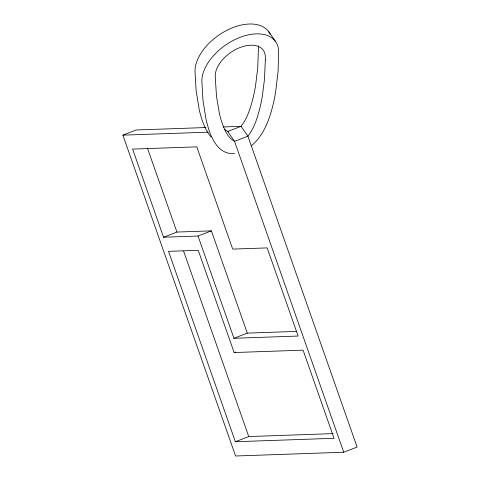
<?xml version="1.0" encoding="UTF-8"?>
<svg xmlns="http://www.w3.org/2000/svg" width="480" height="480" viewBox="0 0 480 480"><rect width="100%" height="100%" fill="white"/><g stroke="black" fill="none" stroke-linecap="round" stroke-linejoin="round"><path stroke-width="0.72" d="M251.286 145.854C264.198 135.204 269.754 118.566 273.528 102.834A276.204 165.894 -34.9 0 0 275.598 92.346L278.076 71.544L278.67 51.204A43.188 25.938 -34.9 0 0 239.76 37.482A43.188 25.938 -34.9 0 0 201.852 81.09L203.016 100.686L206.046 119.352A275.538 165.492 -34.9 0 0 208.392 128.124C211.83 139.956 219.768 155.226 234.408 153.372M223.086 126.954L241.05 126.324L247.914 136.182L357.108 447.066L343.746 452.238L235.584 456L122.892 135.144L136.254 129.972L205.872 127.548M163.56 237.228L198.03 236.028L233.94 338.28L298.128 336.048L267.168 247.896L232.698 249.096L196.782 146.85L132.6 149.082L163.56 237.228L176.922 232.056L211.392 230.862L247.302 333.108L296.562 331.398M198.03 236.028L211.392 230.862M233.94 338.28L247.302 333.108M234.144 352.548L303.078 350.148L334.038 438.3L235.386 441.732L168.51 251.334L198.228 250.296L234.144 352.548L235.476 352.032M235.386 441.732L248.748 436.56L333.204 433.62M122.892 135.144L208.23 132.174M228.462 131.808L224.43 129.312M211.05 136.938C206.142 131.274 203.358 124.146 201.168 117.078A280.716 168.606 -34.9 0 1 199.182 109.494L196.152 90.834L194.982 71.232A43.188 25.938 -34.9 0 1 227.682 29.922A43.188 25.938 -34.9 0 1 270.15 34.164M268.776 31.812L275.64 41.67M343.746 452.238L234.558 141.354L227.694 131.496L241.05 126.324C247.866 117.606 250.92 106.626 253.536 96.048A261.174 156.87 -34.9 0 0 255.498 86.13L257.748 67.752L258.456 47.046A28.164 16.92 -34.9 0 0 258.402 45.876M147.444 148.14L176.922 232.056M183.606 251.1L248.748 436.56M265.332 60.084L264.486 79.182L262.368 95.988A261.174 156.87 -34.9 0 1 260.406 105.9C257.778 116.478 254.736 127.458 247.914 136.182L234.558 141.354C226.752 137.112 223.788 127.83 221.124 119.934A265.686 159.576 -34.9 0 1 219.246 112.758L216.498 96.324L215.22 76.392A28.164 16.92 -34.9 0 1 239.934 47.556A28.164 16.92 -34.9 0 1 265.32 56.904L265.332 60.084"/></g></svg>
